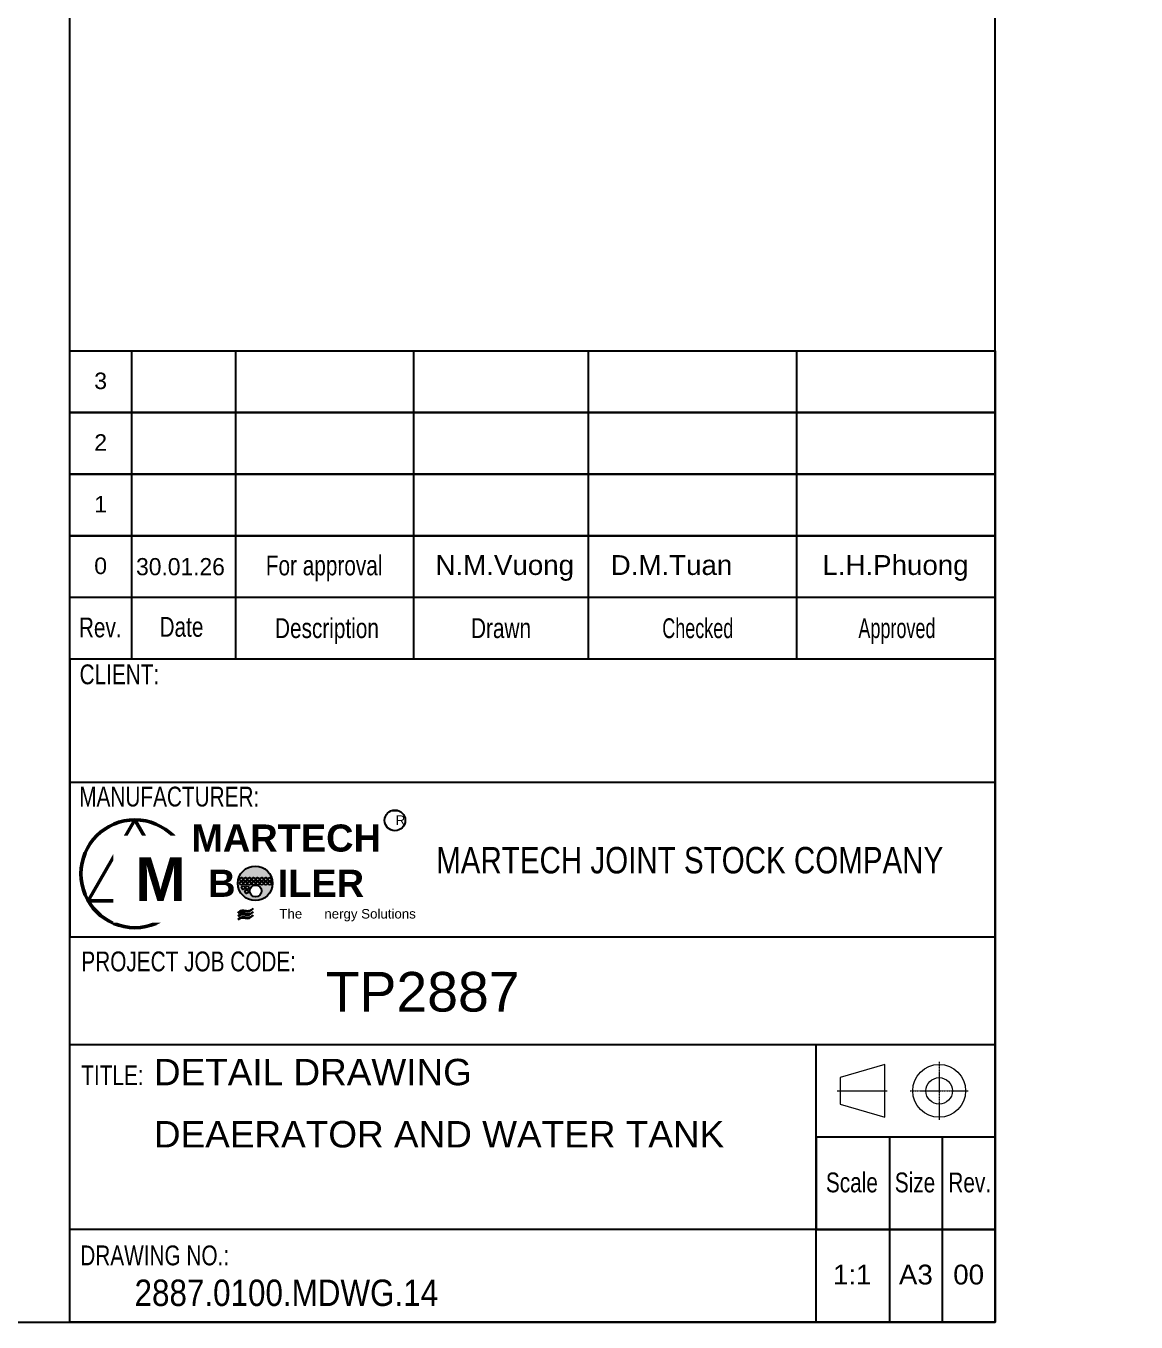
# Model space of a CAD drawing. Header units: millimetres. Extents: x -46397 to 283259, y -8690 to 23983.
# Drawn here: x 161741 to 164134, y -1903 to 893 of the extents above; entities that cross this region are included whole.
import ezdxf
from ezdxf import colors
from ezdxf.entities.mleader import LeaderData, LeaderLine
from ezdxf.enums import TextEntityAlignment as Align
from ezdxf.math import Vec2, Vec3

# ---------------------------------------------------------------- set-up
doc = ezdxf.new("R2010")
doc.units = ezdxf.units.MM
doc.linetypes.add('CENTER', pattern=[2, 1.25, -0.25, 0.25, -0.25])
for name, color, linetype, lineweight in [('DAM_8', 1, 'Continuous', 25), ('DCenterline8', 8, 'CENTER', 5), ('Dtext', 255, 'Continuous', 20)]:
    doc.layers.add(name, color=color, linetype=linetype, lineweight=lineweight)
doc.styles.add('Chu va so', font='arial.ttf')
doc.styles.get("Standard").update_dxf_attribs({"font": 'isocp.shx', "width": 0.8})
doc.styles.add('TCVN', font='arial.ttf')
doc.styles.add('TEXT', font='arial.ttf', dxfattribs={"height": 124})

# ---------------------------------------------------------------- blocks, each defined once
blk = doc.blocks.new('_Dot')
at = {"color": 0, "linetype": 'ByBlock', "lineweight": -2}
blk.add_line((-0.5, 0), (-1, 0), dxfattribs=at)
at = {"color": 0, "linetype": 'ByBlock', "const_width": 0.5}
blk.add_lwpolyline([(-0.25, 0, 1), (0.25, 0, 1)], format="xyb", close=True, dxfattribs=at)
blk = doc.blocks.new('*U1825')
at = {"lineweight": 25}
for p, q in [((6954.2, 2305.9, 0), (6954.2, 1573.9, 0.1)), ((7200.9, 2305.9, 0), (7200.9, 1573.9, 0.1)), ((7623.5, 2305.9, 0), (7623.5, 1573.9, 0.1)), ((8037.9, 2305.9, 0), (8037.9, 1573.9, 0.1)), ((8533.1, 2305.9, 0), (8533.1, 1573.9, 0.1)), ((6807.8, 1282.1), (9003.9, 1282.1)), ((8753.6, 439.2, 0), (8753.6, 0)), ((8879.1, 0), (8879.1, 439.2, 0))]:
    blk.add_line(p, q, dxfattribs=at)
for points in [[(0, 0), (9003.9, 0), (9003.9, 5898), (0, 5898)], [(0, 0), (6807.8, 0), (6807.8, 5898), (0, 5898)], [(6807.8, 2305.9), (9003.9, 2305.9), (9003.9, 0), (6807.8, 0)], [(6807.8, 2305.9), (9003.9, 2305.9), (9003.9, 2159.5), (6807.8, 2159.5)], [(6807.8, 2159.5), (9003.9, 2159.5), (9003.9, 2013.1), (6807.8, 2013.1)], [(6807.8, 2013.1), (9003.9, 2013.1), (9003.9, 1866.7), (6807.8, 1866.7)], [(6807.8, 1866.7), (9003.9, 1866.7), (9003.9, 1720.3), (6807.8, 1720.3)], [(6807.8, 915), (9003.9, 915), (9003.9, 1573.9), (6807.8, 1573.9)], [(6807.8, 658.8), (9003.9, 658.8), (9003.9, 219.6), (6807.8, 219.6)], [(8579.5, 658.8), (9003.9, 658.8), (9003.9, 0), (8579.5, 0)]]:
    blk.add_lwpolyline(points, close=True, dxfattribs=at)
at = {"lineweight": 50}
blk.add_lwpolyline([(6962.4, 1192.5), (6851.5, 1000.4), (7073.4, 1000.4)], close=True, dxfattribs=at)
at = {"color": 2, "lineweight": 20, "elevation": 0}
blk.add_lwpolyline([(8636.3, 517.6), (8742.2, 486.3), (8742.2, 611.8), (8636.3, 580.4)], close=True, dxfattribs=at)
at = {"lineweight": 25, "elevation": 0}
blk.add_lwpolyline([(8579.5, 219.6), (9003.9, 219.6), (9003.9, 439.2), (8579.5, 439.2)], close=True, dxfattribs=at)
at = {"lineweight": 50}
blk.add_circle((6962.4, 1064.4), 128.1, dxfattribs=at)
at = {"color": 2, "lineweight": 20}
for radius in [62.8, 31.4]:
    blk.add_circle((8871.3, 549, 0), radius, dxfattribs=at)
at = {"layer": 'DCenterline8', "lineweight": 0, "ltscale": 2}
for p, q in [((8871.3, 618.1, 0), (8871.3, 480, 0)), ((8802.3, 549, 0), (8940.4, 549, 0))]:
    blk.add_line(p, q, dxfattribs=at)
at = {"layer": 'DCenterline8', "lineweight": 0}
blk.add_line((8629.2, 549, 0), (8748, 549, 0), dxfattribs=at)
at = {"color": 5, "style": 'Chu va so'}
for s, height, width, p in [('For approval', 47.059, 0.75, (7411.5, 1773.1, 0)), ('Rev.', 47.06, 0.75, (6880.2, 1625.9)), ('Date', 47.06, 0.75, (7073, 1627.3, 0.1)), ('Description', 47.059, 0.75, (7418.3, 1624.2, 0)), ('Drawn', 47.06, 0.75, (7831.4, 1624.2, 0)), ('Checked', 47.06, 0.65, (8298.4, 1624)), ('Approved', 47.06, 0.65, (8771.1, 1624.2, 0)), ('CLIENT:', 47.06, 0.75, (6925.6, 1514.5, 0.4)), ('PROJECT JOB CODE:', 47.059, 0.75, (7090.1, 832.8)), ('TITLE:', 47.06, 0.75, (6909.1, 562.6, 0.4)), ('Scale', 47.06, 0.75, (8664.2, 308, 0)), ('Size', 47.06, 0.75, (8814, 308, 0)), ('Rev. ', 47.06, 0.75, (8950.7, 308, 0)), ('DRAWING NO.:', 47.059, 0.75, (7009.4, 134.8, 0.5))]:
    blk.add_text(s, height=height, dxfattribs=dict(at, width=width)).set_placement(p, align=Align.CENTER)
at = {"color": 5, "lineweight": 25, "insert": (7554, 1096.3, 0), "char_height": 62.745, "width": 1450.47, "attachment_point": 4, "style": 'Chu va so'}
blk.add_mtext('\\pxqc;{\\W0.8;MARTECH JOINT STOCK COMPANY}', dxfattribs=at)
at = {"layer": 'Dtext', "ltscale": 0.1}
for tag, p, height, style in [('REV_3', (6865.8, 2215.3), 39.2, 'TCVN'), ('FOR_APPROVAL3', (7258, 2212.5, -0.4), 47.1, 'TCVN'), ('REV_2', (6865.8, 2068.9), 39.2, 'TCVN'), ('FOR_APPROVAL2', (7258, 2066.1, -0.4), 47.1, 'TCVN'), ('REV_1', (6865.8, 1922.5), 39.2, 'TCVN'), ('FOR_APPROVAL1', (7258, 1919.7, -0.3), 47.1, 'TCVN'), ('REV_0', (6865.8, 1776.1), 39.2, 'TCVN'), ('NGUOI_VE', (7675.9, 1774, -0.3), 47.1, 'TCVN'), ('NGUOI_KIEM_2', (8091.7, 1774, -0.4), 47.1, 'TCVN'), ('NGUOI_DUYET', (8594, 1774, -0.4), 47.1, 'TCVN'), ('1.1_A4', (8619.2, 89.3, -0.4), 47.1, 'Chu va so'), ('A4_A4', (8775.8, 89.3, -0.4), 47.1, 'Chu va so'), ('REV.', (8904.8, 89.3, -0.4), 47.1, 'Chu va so')]:
    blk.add_attdef(tag, p, '', height=height, dxfattribs=dict(at, style=style))
for tag, p, height, style, width in [('NGAY_REV03', (6965.2, 2212.5, -0.4), 40.8, 'TCVN', 0.95), ('NGAY_REV02', (6965.2, 2066.1, -0.4), 40.8, 'TCVN', 0.95), ('NGAY_REV01', (6965.2, 1919.7, -0.4), 40.8, 'TCVN', 0.95), ('NGAY_REV0', (6965.2, 1773.3, -0.4), 40.8, 'TCVN', 0.95), ('DWD.NO', (6961.6, 38.2, -0.4), 62.7, 'Chu va so', 0.85)]:
    blk.add_attdef(tag, p, '', height=height, dxfattribs=dict(at, style=style, width=width))
at = {"layer": 'Dtext', "lineweight": 25, "ltscale": 0.1, "style": 'Chu va so'}
for tag, p, height in [('PROJECT_CODE', (7415.1, 737.3), 94.1), ('TITLE1', (7007.5, 562.2, -0.4), 62.7), ('TITLE2', (7007.5, 414.7, -0.4), 62.7), ('TITLE3', (7007.5, 268.3, -0.4), 62.7)]:
    blk.add_attdef(tag, p, '', height=height, dxfattribs=at)
at = {"insert": (6963, 1103.3), "char_height": 103.091, "attachment_point": 1, "style": 'TEXT', "bg_fill": 2}
blk.add_mtext('\\pxqc;{\\fArial|b1|i0|c0|p34;M}', dxfattribs=at)
at = {"insert": (7099.4, 1181.5), "char_height": 64.432, "width": 443.755, "attachment_point": 1, "style": 'TEXT', "bg_fill": 2}
blk.add_mtext('\\pxqc;{\\fArial|b1|i0|c0|p34;MARTECH\\PB    ILER}', dxfattribs=at)
h = blk.add_hatch(color=256)
h.dxf.hatch_style = 1
edge = h.paths.add_edge_path()
edge.add_spline(control_points=[(7207.3, 963.6), (7209.2, 964.9), (7216.9, 970.6), (7232.9, 962.7), (7240.5, 971.9), (7243.2, 975.2)], knot_values=[0, 0, 0, 0, 0.315535, 1.31207, 1.873609, 1.873609, 1.873609, 1.873609], degree=3, periodic=0)
edge.add_spline(control_points=[(7243.2, 975.2), (7241, 973.2), (7232.5, 965.3), (7214.6, 974.6), (7208.6, 965.4), (7207.3, 963.6)], knot_values=[0, 0, 0, 0, 0.411397, 1.576501, 1.877595, 1.877595, 1.877595, 1.877595], degree=3, periodic=0)
edge = h.paths.add_edge_path()
edge.add_spline(control_points=[(7207.3, 955.6), (7209.2, 956.9), (7216.9, 962.6), (7232.9, 954.7), (7240.5, 963.9), (7243.2, 967.3)], knot_values=[0, 0, 0, 0, 0.315535, 1.31207, 1.873609, 1.873609, 1.873609, 1.873609], degree=3, periodic=0)
edge.add_spline(control_points=[(7243.2, 967.3), (7241, 965.2), (7232.5, 957.3), (7214.6, 966.6), (7208.6, 957.5), (7207.3, 955.6)], knot_values=[0, 0, 0, 0, 0.411397, 1.576501, 1.877595, 1.877595, 1.877595, 1.877595], degree=3, periodic=0)
at = {"color": 7}
for centre, radius in [((7215.2, 1051.5), 3.9), ((7224.7, 1051.5), 3.9), ((7234.3, 1051.5), 3.9), ((7243.9, 1051.5), 3.9), ((7253.7, 1051.5), 3.9), ((7263.3, 1051.5), 3.9), ((7272.8, 1051.5), 3.9), ((7282.4, 1051.5), 3.9), ((7215.2, 1041.9), 3.9), ((7219.6, 1031.3), 3.9), ((7224.7, 1041.9), 3.9), ((7227.6, 1021.7), 3.9), ((7229.2, 1031.3), 3.9), ((7234.3, 1041.9), 3.9), ((7248.8, 1023.8), 14), ((7243.9, 1041.9), 3.9), ((7253.7, 1041.9), 3.9), ((7263.3, 1041.9), 3.9), ((7272.8, 1041.9), 3.9), ((7282.4, 1041.9), 3.9)]:
    blk.add_circle(centre, radius, dxfattribs=at)
for points in [[(7207.3, 971.1), (7211.4, 976), (7236.1, 977.6), (7243.2, 982.7)], [(7207.3, 971.1), (7213.1, 974.5), (7234.3, 974.8), (7243.2, 982.7)], [(7207.3, 963.6), (7211.4, 968.5), (7236.1, 970.1), (7243.2, 975.2)], [(7207.3, 963.6), (7213.1, 967), (7234.3, 967.3), (7243.2, 975.2)], [(7207.3, 955.6), (7211.4, 960.5), (7236.1, 962.2), (7243.2, 967.3)], [(7207.3, 955.6), (7213.1, 959), (7234.3, 959.3), (7243.2, 967.3)]]:
    blk.add_spline(points, degree=3)
at = {"color": 5, "style": 'Chu va so', "width": 0.75}
blk.add_text('MANUFACTURER:', height=47.059, dxfattribs=at).set_placement((7043.9, 1224.2, 0.4), align=Align.CENTER)
at = {"attachment_point": 1, "style": 'TEXT', "bg_fill": 2}
for s, insert, char_height in [('\\pxqc;R', (7581.2, 1203.1), 22.55), ('\\pxqc;The      nergy Solutions', (7305.2, 980.8), 22.551)]:
    blk.add_mtext(s, dxfattribs=dict(at, insert=insert, char_height=char_height))
at = {"layer": 'DAM_8'}
h = blk.add_hatch(color=7, dxfattribs=at)
edge = h.paths.add_edge_path()
edge.add_arc((7248.1, 1041.8), 41.1, 191.4592, 461.3375)
edge.add_arc((7248.1, 1041.8), 41.1, 101.3375, 191.4592)
edge = h.paths.add_edge_path(flags=16)
edge.add_arc((7227.6, 1021.7), 3.9, -289.458, 11.4592, ccw=False)
edge.add_arc((7227.6, 1021.7), 3.9, 11.4592, 70.542, ccw=False)
edge = h.paths.add_edge_path(flags=16)
edge.add_arc((7282.4, 1041.9), 3.9, -211.5113, 11.4592, ccw=False)
edge.add_arc((7282.4, 1041.9), 3.9, 11.4592, 148.4887, ccw=False)
edge = h.paths.add_edge_path(flags=16)
edge.add_arc((7219.6, 1031.3), 3.9, -304.2526, 11.4592, ccw=False)
edge.add_arc((7219.6, 1031.3), 3.9, 11.4592, 55.7474, ccw=False)
edge = h.paths.add_edge_path(flags=16)
edge.add_arc((7282.4, 1051.5), 3.9, -200.2428, 11.4592, ccw=False)
edge.add_arc((7282.4, 1051.5), 3.9, 11.4592, 159.7572, ccw=False)
edge = h.paths.add_edge_path(flags=16)
edge.add_arc((7272.8, 1041.9), 3.9, -219.051, 11.4592, ccw=False)
edge.add_arc((7272.8, 1041.9), 3.9, 11.4592, 140.949, ccw=False)
edge = h.paths.add_edge_path(flags=16)
edge.add_arc((7229.2, 1031.3), 3.9, -292.0311, 11.4592, ccw=False)
edge.add_arc((7229.2, 1031.3), 3.9, 11.4592, 67.9689, ccw=False)
edge = h.paths.add_edge_path(flags=16)
edge.add_arc((7215.2, 1041.9), 3.9, -319.4544, 11.4592, ccw=False)
edge.add_arc((7215.2, 1041.9), 3.9, 11.4592, 40.5456, ccw=False)
edge = h.paths.add_edge_path(flags=16)
edge.add_arc((7272.8, 1051.5), 3.9, -206.0119, 11.4592, ccw=False)
edge.add_arc((7272.8, 1051.5), 3.9, 11.4592, 153.9881, ccw=False)
edge = h.paths.add_edge_path(flags=16)
edge.add_arc((7248.8, 1023.8), 14, -262.499, 11.4592, ccw=False)
edge.add_arc((7248.8, 1023.8), 14, 11.4592, 97.501, ccw=False)
edge = h.paths.add_edge_path(flags=16)
edge.add_arc((7215.2, 1051.5), 3.9, -332.7707, 11.4592, ccw=False)
edge.add_arc((7215.2, 1051.5), 3.9, 11.4592, 27.2293, ccw=False)
edge = h.paths.add_edge_path(flags=16)
edge.add_arc((7263.3, 1041.9), 3.9, -230.166, 11.4592, ccw=False)
edge.add_arc((7263.3, 1041.9), 3.9, 11.4592, 129.834, ccw=False)
edge = h.paths.add_edge_path(flags=16)
edge.add_arc((7224.7, 1041.9), 3.9, -307.6137, 11.4592, ccw=False)
edge.add_arc((7224.7, 1041.9), 3.9, 11.4592, 52.3863, ccw=False)
edge = h.paths.add_edge_path(flags=16)
edge.add_arc((7253.7, 1041.9), 3.9, -246.4575, 11.4592, ccw=False)
edge.add_arc((7253.7, 1041.9), 3.9, 11.4592, 113.5425, ccw=False)
edge = h.paths.add_edge_path(flags=16)
edge.add_arc((7234.3, 1041.9), 3.9, -290.4056, 11.4592, ccw=False)
edge.add_arc((7234.3, 1041.9), 3.9, 11.4592, 69.5944, ccw=False)
edge = h.paths.add_edge_path(flags=16)
edge.add_arc((7263.3, 1051.5), 3.9, -215.7954, 11.4592, ccw=False)
edge.add_arc((7263.3, 1051.5), 3.9, 11.4592, 144.2046, ccw=False)
edge = h.paths.add_edge_path(flags=16)
edge.add_arc((7243.9, 1041.9), 3.9, -268.4837, 11.4592, ccw=False)
edge.add_arc((7243.9, 1041.9), 3.9, 11.4592, 91.5163, ccw=False)
edge = h.paths.add_edge_path(flags=16)
edge.add_arc((7224.7, 1051.5), 3.9, -322.0207, 11.4592, ccw=False)
edge.add_arc((7224.7, 1051.5), 3.9, 11.4592, 37.9793, ccw=False)
edge = h.paths.add_edge_path(flags=16)
edge.add_arc((7243.9, 1051.5), 3.9, -267.4803, 11.4592, ccw=False)
edge.add_arc((7243.9, 1051.5), 3.9, 11.4592, 92.5197, ccw=False)
edge = h.paths.add_edge_path(flags=16)
edge.add_arc((7253.7, 1051.5), 3.9, -234.0834, 11.4592, ccw=False)
edge.add_arc((7253.7, 1051.5), 3.9, 11.4592, 125.9166, ccw=False)
edge = h.paths.add_edge_path(flags=16)
edge.add_arc((7234.3, 1051.5), 3.9, -301.7345, 11.4592, ccw=False)
edge.add_arc((7234.3, 1051.5), 3.9, 11.4592, 58.2655, ccw=False)
blk.add_circle((7579.6, 1191.2), 24.5)
at = {"color": 7}
blk.add_circle((7248.1, 1041.8), 41.1, dxfattribs=at)

msp = doc.modelspace()

# ---------------------------------------------------------------- leaders
at = {"color": 3, "ltscale": 5}
ml = msp.add_multileader_mtext('Standard', dxfattribs=at)
ml.set_content('{\\fArial|b0|i0|c0|p34;Khoan lỗ %%C10 cho cùm ống DN200 (theo thực tế)}', color=3)
ml.set_leader_properties(lineweight=9)
ml.set_arrow_properties(name='DOT')
ml.build(insert=Vec2(0, 0))
ml.multileader.update_dxf_attribs({"has_dogleg": 0, "text_left_attachment_type": 5, "text_right_attachment_type": 6, "dogleg_length": 0.1, "arrow_head_size": 17.4, "scale": 300})
ctx = ml.context
ctx.base_point, ctx.scale, ctx.char_height, ctx.arrow_head_size, ctx.landing_gap_size, ctx.plane_origin = Vec3(148509.96, 665.28), 300, 24, 17.4, 18, Vec3(149312.43, -378.76)
ctx.left_attachment, ctx.right_attachment = 5, 6
notes = []
notes.append((ctx, [(0, (1, 1, 0), (148878.33, 716.29), (-1, 0), 30, [(0, [(149054.42, 441.35)], 0, [])])]))
ctx.mtext.insert, ctx.mtext.width, ctx.mtext.flow_direction = Vec3(148527.96, 747.35), 309.9931, 5
ml = msp.add_multileader_mtext('Standard', dxfattribs=at)
ml.set_content('{\\fArial|b0|i0|c0|p34;Khoan lỗ %%C10 cho cùm ống DN100 (theo thực tế)}', color=3)
ml.set_leader_properties(lineweight=9)
ml.set_arrow_properties(name='DOT')
ml.build(insert=Vec2(0, 0))
ml.multileader.update_dxf_attribs({"has_dogleg": 0, "text_left_attachment_type": 5, "text_right_attachment_type": 6, "dogleg_length": 0.1, "arrow_head_size": 17.4, "scale": 300})
ctx = ml.context
ctx.base_point, ctx.scale, ctx.char_height, ctx.arrow_head_size, ctx.landing_gap_size, ctx.plane_origin = Vec3(149602.55, 578.05), 300, 24, 17.4, 18, Vec3(149253.66, -389.59)
ctx.left_attachment, ctx.right_attachment = 5, 6
notes.append((ctx, [(0, (1, 1, 0), (149572.55, 578.05), (1, 0), 30, [(0, [(149511.66, 430.53)], 0, [])])]))
ctx.mtext.insert, ctx.mtext.width, ctx.mtext.flow_direction = Vec3(149620.55, 660.13), 306.4046, 5
for ctx, leaders in notes:
    for number, flags, end, landing, length, lines in leaders:
        leader = LeaderData()
        leader.index, (leader.has_last_leader_line, leader.has_dogleg_vector, leader.attachment_direction) = number, flags
        leader.last_leader_point, leader.dogleg_vector, leader.dogleg_length = Vec3(end), Vec3(landing), length
        for number, points, colour, breaks in lines:
            line = LeaderLine()
            line.index, line.vertices, line.color, line.breaks = number, Vec3.list(points), colors.encode_raw_color(colour), breaks
            leader.lines.append(line)
        ctx.leaders.append(leader)

# ---------------------------------------------------------------- next in the draw order: block references
ref = msp.add_blockref('*U1825', (155650.54, -1902.62), dxfattribs=dict(xscale=0.9084576280678549, yscale=0.9084576280678549, zscale=0.9084576280678549))
ref.add_attrib('PROJECT_CODE', 'TP2887', (162386.82, -1232.86), dxfattribs={"layer": 'Dtext', "lineweight": 25, "ltscale": 0.1, "height": 85.501, "style": 'Chu va so'})
ref.add_attrib('TITLE1', 'DETAIL DRAWING', (162016.53, -1391.84, -0.33), dxfattribs={"layer": 'Dtext', "lineweight": 25, "ltscale": 0.1, "height": 57.001, "style": 'Chu va so'})
ref.add_attrib('TITLE2', 'DEAERATOR AND WATER TANK', (162016.53, -1525.89, -0.33), dxfattribs={"layer": 'Dtext', "lineweight": 25, "ltscale": 0.1, "height": 57.001, "style": 'Chu va so'})
ref.add_attrib('DWD.NO', '2887.0100.MDWG.14', (161974.84, -1867.94, -0.33), dxfattribs={"layer": 'Dtext', "ltscale": 0.1, "height": 57.001, "style": 'Chu va so', "width": 0.85})
ref.add_attrib('1.1_A4', '1:1', (163480.75, -1821.49, -0.33), dxfattribs={"layer": 'Dtext', "ltscale": 0.1, "height": 42.751, "style": 'Chu va so'})
ref.add_attrib('A4_A4', 'A3', (163623.01, -1821.49, -0.33), dxfattribs={"layer": 'Dtext', "ltscale": 0.1, "height": 42.751, "style": 'Chu va so'})
ref.add_attrib('REV.', '00', (163740.16, -1821.49, -0.33), dxfattribs={"layer": 'Dtext', "ltscale": 0.1, "height": 42.751, "style": 'Chu va so'})
ref.add_attrib('REV_0', '0', (161887.86, -289.11), dxfattribs={"layer": 'Dtext', "ltscale": 0.1, "height": 35.63, "style": 'TCVN'})
ref.add_attrib('NGAY_REV0', '30.01.26', (161978.15, -291.62, -0.35), dxfattribs={"layer": 'Dtext', "ltscale": 0.1, "height": 37.051, "style": 'TCVN', "width": 0.95})
ref.add_attrib('NGUOI_VE', 'N.M.Vuong', (162623.74, -291.01, -0.3), dxfattribs={"layer": 'Dtext', "ltscale": 0.1, "height": 42.751, "style": 'TCVN'})
ref.add_attrib('NGUOI_KIEM_2', 'D.M.Tuan', (163001.52, -291.01, -0.35), dxfattribs={"layer": 'Dtext', "ltscale": 0.1, "height": 42.751, "style": 'TCVN'})
ref.add_attrib('NGUOI_DUYET', 'L.H.Phuong', (163457.86, -291.01, -0.35), dxfattribs={"layer": 'Dtext', "ltscale": 0.1, "height": 42.751, "style": 'TCVN'})
ref.add_attrib('REV_1', '1', (161887.86, -156.11), dxfattribs={"layer": 'Dtext', "ltscale": 0.1, "height": 35.63, "style": 'TCVN'})
ref.add_attrib('REV_2', '2', (161887.86, -23.11), dxfattribs={"layer": 'Dtext', "ltscale": 0.1, "height": 35.63, "style": 'TCVN'})
ref.add_attrib('REV_3', '3', (161887.86, 109.89), dxfattribs={"layer": 'Dtext', "ltscale": 0.1, "height": 35.63, "style": 'TCVN'})

doc.saveas('drawing.dxf')
